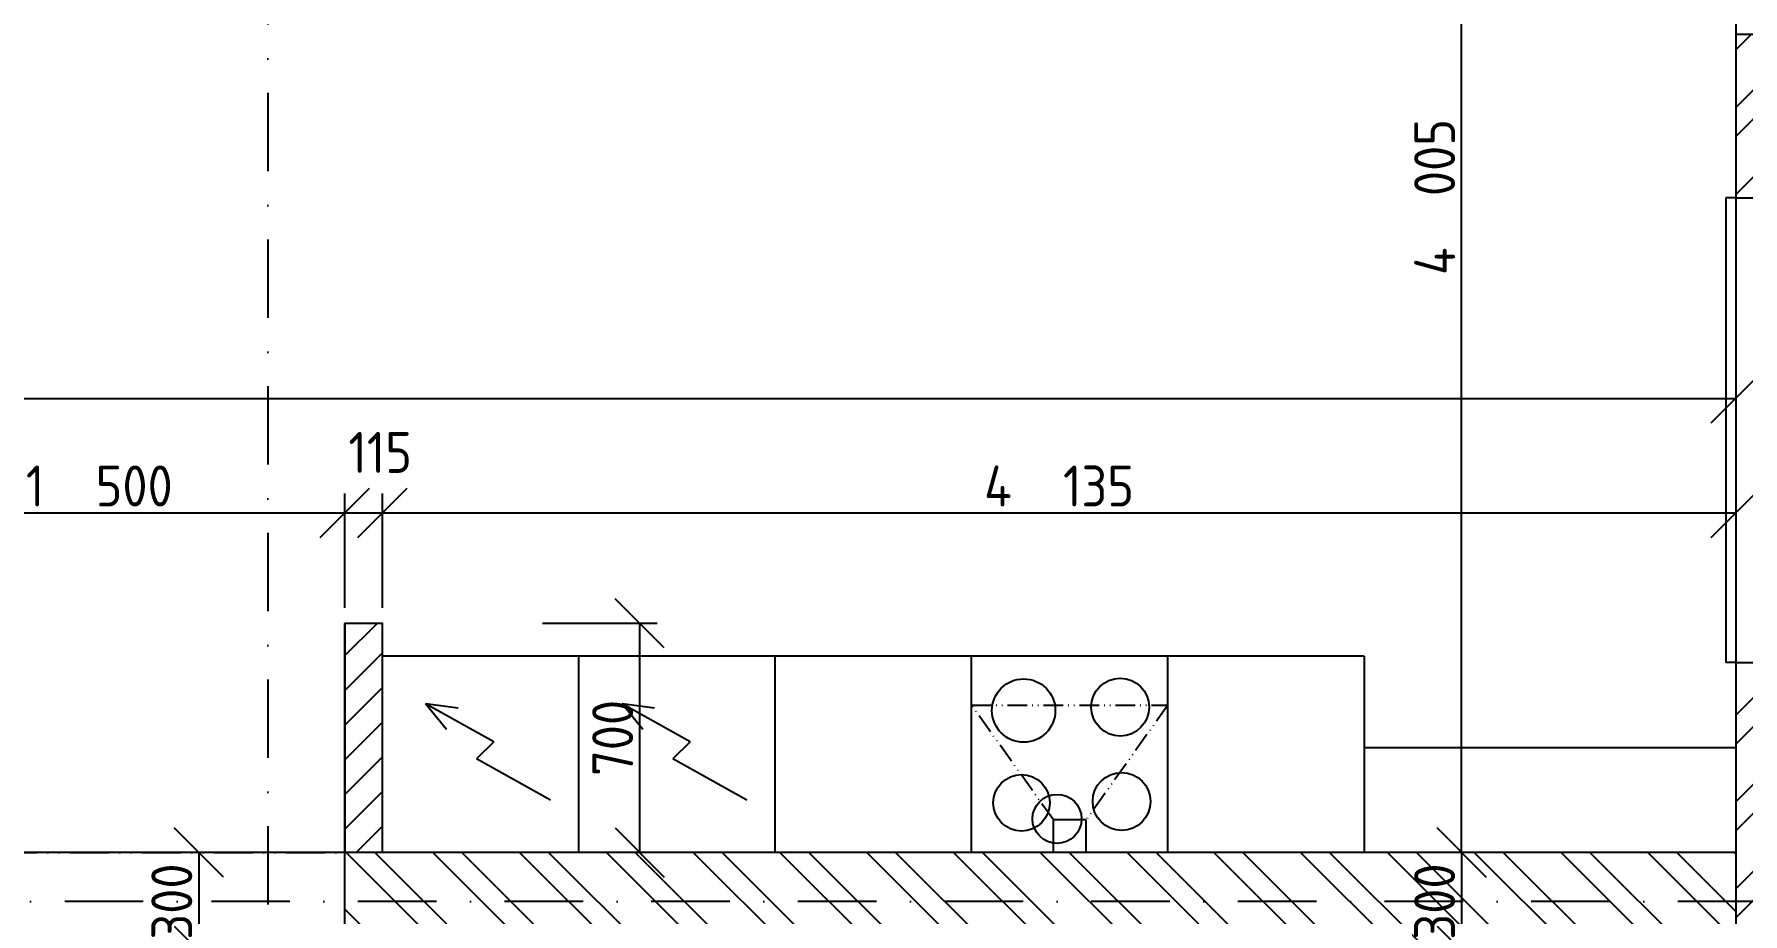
# Model space of a CAD drawing. Extents: x 4511820 to 5180432, y -1526536 to -944957.
# Drawn here: x 5104033 to 5109254, y -1043076 to -1040388 of the extents above; entities that cross this region are included whole.
import ezdxf

# ---------------------------------------------------------------- set-up
doc = ezdxf.new("R2010")
doc.units = 0
doc.header["$MEASUREMENT"] = 0
for name, pattern in [('ACAD_ISO03W100', [30, 12, -18]), ('ACAD_ISO12W100', [22, 12, -3, 0.5, -3, 0.5, -3]), ('BODKOCIARKOVANA_3', [5.6, 3, -1.3, 0, -1.3])]:
    doc.linetypes.add(name, pattern=pattern)
doc.layers.get('0').update_dxf_attribs({"linetype": 'CONTINUOUS'})
doc.layers.get('Defpoints').update_dxf_attribs({"color": 61, "linetype": 'CONTINUOUS'})
for name, color, linetype in [('KÓTY', 4, 'CONTINUOUS'), ('MÚRY', 1, 'CONTINUOUS'), ('osi', 253, 'CONTINUOUS'), ('Plochy', 41, 'CONTINUOUS'), ('TENKÁ', 7, 'CONTINUOUS'), ('ZARIADENIE1', 145, 'CONTINUOUS'), ('zz-vetr', 52, 'CONTINUOUS'), ('ŠRAFY', 82, 'CONTINUOUS')]:
    doc.layers.add(name, color=color, linetype=linetype)
doc.styles.add('STYLE1', font='isocp.shx')
doc.dimstyles.new('STANDARD-50', dxfattribs={"dimtxt": 125, "dimasz": 150, "dimexe": 10, "dimexo": 200, "dimgap": 20, "dimtad": 1, "dimdsep": 46, "dimlunit": 6, "dimtxsty": 'STYLE1', "dimblk1": 'OBLIQUE', "dimblk2": 'OBLIQUE', "dimsah": 1, "dimcen": 2.5, "dimse1": 1, "dimse2": 1, "dimadec": 0, "dimazin": 0, "dimtfac": 1, "dimtmove": 1, "dimatfit": 3, "dimldrblk": 'OBLIQUE', "dimfxl": 1, "dimtolj": 1, "dimtzin": 0, "dimarcsym": 0})
pattern_1 = [(45, (584112, 91563.12), (-132.5825215, 132.5825215), []), (45, (584200.39, 91563.12), (-132.5825215, 132.5825215), [])]

# ---------------------------------------------------------------- blocks, each defined once
blk = doc.blocks.new('_OBLIQUE')
at = {"color": 0, "linetype": 'ByBlock'}
blk.add_line((-0.5, -0.5), (0.5, 0.5), dxfattribs=at)
blk = doc.blocks.new('*D12759')
at = {"layer": 'Defpoints', "color": 0}
for p in [(5109232.5, -1042308.2), (5111636, -1042308.2), (5109232.5, -1043808.2)]:
    blk.add_point(p, dxfattribs=at)
at = {"layer": 'KÓTY', "color": 0, "lineweight": -2}
blk.add_line((5111636, -1043808.2), (5111636, -1042308.2), dxfattribs=at)
at = {"layer": 'KÓTY', "color": 0, "linetype": 'ByBlock', "lineweight": -2, "xscale": 150, "yscale": 150, "zscale": 150}
for p, rotation in [((5111636, -1042308.2), 90), ((5111636, -1043808.2), 270)]:
    blk.add_blockref('_OBLIQUE', p, dxfattribs=dict(at, rotation=rotation))
at = {"layer": 'KÓTY', "color": 0, "insert": (5111553.5, -1043058.2), "char_height": 125, "attachment_point": 5, "rotation": 90, "style": 'STYLE1'}
blk.add_mtext('\\A1;1ﾠ500', dxfattribs=at)
blk = doc.blocks.new('*D19782')
at = {"layer": 'Defpoints', "color": 0}
for p in [(5108395, -1038883.2), (5108395, -1038883.2), (5108395, -1042888.2)]:
    blk.add_point(p, dxfattribs=at)
at = {"layer": 'KÓTY', "color": 0, "lineweight": -2}
blk.add_line((5108395, -1042888.2), (5108395, -1038883.2), dxfattribs=at)
at = {"layer": 'KÓTY', "color": 0, "linetype": 'ByBlock', "lineweight": -2, "xscale": 150, "yscale": 150, "zscale": 150}
for p, rotation in [((5108395, -1038883.2), 90), ((5108395, -1042888.2), 270)]:
    blk.add_blockref('_OBLIQUE', p, dxfattribs=dict(at, rotation=rotation))
at = {"layer": 'KÓTY', "color": 0, "insert": (5108312.5, -1040885.7), "char_height": 125, "attachment_point": 5, "rotation": 90, "style": 'STYLE1'}
blk.add_mtext('\\A1;4ﾠ005', dxfattribs=at)
blk = doc.blocks.new('*D19834')
at = {"layer": 'Defpoints', "color": 0}
for p in [(5109232.5, -1041501), (5097622.5, -1042888.2), (5109232.5, -1042888.2)]:
    blk.add_point(p, dxfattribs=at)
at = {"layer": 'KÓTY', "color": 0, "lineweight": -2}
blk.add_line((5097622.5, -1041501), (5109232.5, -1041501), dxfattribs=at)
at = {"layer": 'KÓTY', "color": 0, "linetype": 'ByBlock', "lineweight": -2, "xscale": 150, "yscale": 150, "zscale": 150, "rotation": 180}
blk.add_blockref('_OBLIQUE', (5097622.5, -1041501), dxfattribs=at)
at = {"layer": 'KÓTY', "color": 0, "linetype": 'ByBlock', "lineweight": -2, "xscale": 150, "yscale": 150, "zscale": 150}
blk.add_blockref('_OBLIQUE', (5109232.5, -1041501), dxfattribs=at)
at = {"layer": 'KÓTY', "color": 0, "insert": (5103427.5, -1041418.5), "char_height": 125, "attachment_point": 5, "style": 'STYLE1'}
blk.add_mtext('\\A1;11ﾠ610', dxfattribs=at)
blk = doc.blocks.new('*D19838')
at = {"layer": 'Defpoints', "color": 0}
for p in [(5105097.5, -1041851), (5104982.5, -1042188.2), (5105097.5, -1042188.2)]:
    blk.add_point(p, dxfattribs=at)
at = {"layer": 'KÓTY', "color": 0, "lineweight": -2}
blk.add_line((5104982.5, -1041851), (5105097.5, -1041851), dxfattribs=at)
at = {"layer": 'KÓTY', "color": 0, "linetype": 'ByBlock', "lineweight": -2, "xscale": 150, "yscale": 150, "zscale": 150, "rotation": 180}
blk.add_blockref('_OBLIQUE', (5104982.5, -1041851), dxfattribs=at)
at = {"layer": 'KÓTY', "color": 0, "linetype": 'ByBlock', "lineweight": -2, "xscale": 150, "yscale": 150, "zscale": 150}
blk.add_blockref('_OBLIQUE', (5105097.5, -1041851), dxfattribs=at)
at = {"layer": 'KÓTY', "color": 0, "insert": (5105090.8, -1041666), "char_height": 125, "attachment_point": 5, "style": 'STYLE1'}
blk.add_mtext('\\A1;115', dxfattribs=at)
blk = doc.blocks.new('*D19839')
at = {"layer": 'Defpoints', "color": 0}
for p in [(5109232.5, -1041851), (5105097.5, -1042188.2), (5109232.5, -1042308.2)]:
    blk.add_point(p, dxfattribs=at)
at = {"layer": 'KÓTY', "color": 0, "lineweight": -2}
blk.add_line((5105097.5, -1041851), (5109232.5, -1041851), dxfattribs=at)
at = {"layer": 'KÓTY', "color": 0, "linetype": 'ByBlock', "lineweight": -2, "xscale": 150, "yscale": 150, "zscale": 150, "rotation": 180}
blk.add_blockref('_OBLIQUE', (5105097.5, -1041851), dxfattribs=at)
at = {"layer": 'KÓTY', "color": 0, "linetype": 'ByBlock', "lineweight": -2, "xscale": 150, "yscale": 150, "zscale": 150}
blk.add_blockref('_OBLIQUE', (5109232.5, -1041851), dxfattribs=at)
at = {"layer": 'KÓTY', "color": 0, "insert": (5107165, -1041768.5), "char_height": 125, "attachment_point": 5, "style": 'STYLE1'}
blk.add_mtext('\\A1;4ﾠ135', dxfattribs=at)
blk = doc.blocks.new('*D19841')
at = {"layer": 'Defpoints', "color": 0}
for p in [(5104982.5, -1041851), (5103482.5, -1042888.2), (5104982.5, -1042888.2)]:
    blk.add_point(p, dxfattribs=at)
at = {"layer": 'KÓTY', "color": 0, "lineweight": -2}
blk.add_line((5103482.5, -1041851), (5104982.5, -1041851), dxfattribs=at)
at = {"layer": 'KÓTY', "color": 0, "linetype": 'ByBlock', "lineweight": -2, "xscale": 150, "yscale": 150, "zscale": 150, "rotation": 180}
blk.add_blockref('_OBLIQUE', (5103482.5, -1041851), dxfattribs=at)
at = {"layer": 'KÓTY', "color": 0, "linetype": 'ByBlock', "lineweight": -2, "xscale": 150, "yscale": 150, "zscale": 150}
blk.add_blockref('_OBLIQUE', (5104982.5, -1041851), dxfattribs=at)
at = {"layer": 'KÓTY', "color": 0, "insert": (5104232.5, -1041768.5), "char_height": 125, "attachment_point": 5, "style": 'STYLE1'}
blk.add_mtext('\\A1;1ﾠ500', dxfattribs=at)
blk = doc.blocks.new('*D19870')
at = {"layer": 'Defpoints', "color": 0}
for p in [(5109232.5, -1042888.2), (5108395, -1043188.2), (5109232.5, -1043188.2)]:
    blk.add_point(p, dxfattribs=at)
at = {"layer": 'KÓTY', "color": 0, "lineweight": -2}
blk.add_line((5108395, -1042888.2), (5108395, -1043188.2), dxfattribs=at)
at = {"layer": 'KÓTY', "color": 0, "linetype": 'ByBlock', "lineweight": -2, "xscale": 150, "yscale": 150, "zscale": 150}
for p, rotation in [((5108395, -1042888.2), 90), ((5108395, -1043188.2), 270)]:
    blk.add_blockref('_OBLIQUE', p, dxfattribs=dict(at, rotation=rotation))
at = {"layer": 'KÓTY', "color": 0, "insert": (5108312.5, -1043038.2), "char_height": 125, "attachment_point": 5, "rotation": 90, "style": 'STYLE1'}
blk.add_mtext('\\A1;300', dxfattribs=at)
blk = doc.blocks.new('*D19883')
at = {"layer": 'Defpoints', "color": 0}
for p in [(5104982.5, -1042888.2), (5104536.5, -1043188.2), (5104982.5, -1043188.2)]:
    blk.add_point(p, dxfattribs=at)
at = {"layer": 'KÓTY', "color": 0, "lineweight": -2}
blk.add_line((5104536.5, -1042888.2), (5104536.5, -1043188.2), dxfattribs=at)
at = {"layer": 'KÓTY', "color": 0, "linetype": 'ByBlock', "lineweight": -2, "xscale": 150, "yscale": 150, "zscale": 150}
for p, rotation in [((5104536.5, -1042888.2), 90), ((5104536.5, -1043188.2), 270)]:
    blk.add_blockref('_OBLIQUE', p, dxfattribs=dict(at, rotation=rotation))
at = {"layer": 'KÓTY', "color": 0, "insert": (5104454, -1043038.2), "char_height": 125, "attachment_point": 5, "rotation": 90, "style": 'STYLE1'}
blk.add_mtext('\\A1;300', dxfattribs=at)
blk = doc.blocks.new('*D19884')
at = {"layer": 'Defpoints', "color": 0}
for p in [(5105366.5, -1042188.2), (5105366.5, -1042888.2), (5105883.5, -1042888.2)]:
    blk.add_point(p, dxfattribs=at)
at = {"layer": 'KÓTY', "color": 0, "lineweight": -2}
blk.add_line((5105883.5, -1042188.2), (5105883.5, -1042888.2), dxfattribs=at)
at = {"layer": 'KÓTY', "color": 0, "linetype": 'ByBlock', "lineweight": -2, "xscale": 150, "yscale": 150, "zscale": 150}
for p, rotation in [((5105883.5, -1042188.2), 90), ((5105883.5, -1042888.2), 270)]:
    blk.add_blockref('_OBLIQUE', p, dxfattribs=dict(at, rotation=rotation))
at = {"layer": 'KÓTY', "color": 0, "insert": (5105801, -1042538.2), "char_height": 125, "attachment_point": 5, "rotation": 90, "style": 'STYLE1'}
blk.add_mtext('\\A1;700', dxfattribs=at)

msp = doc.modelspace()

# ---------------------------------------------------------------- hatches: boundary and pattern name
at = {"layer": 'ŠRAFY'}
h = msp.add_hatch(dxfattribs=at)
h.set_pattern_fill('ANSI32', color=256, scale=500)
h.set_pattern_definition(pattern_1)
h.paths.add_polyline_path([(5109542.5, -1040388.172), (5109232.5, -1040388.172), (5109232.5, -1040888.172), (5109542.5, -1040888.172), (5109612.5, -1040888.172), (5109612.5, -1040388.172)])
at = {"layer": 'ŠRAFY', "ltscale": 0.25}
h = msp.add_hatch(dxfattribs=at)
h.set_pattern_fill('ANSI31', color=256, scale=600, style=0)
h.set_pattern_definition([(45, (515270.5, 400718.02), (-53.0330086, 53.0330086), [])])
h.paths.add_polyline_path([(5104982.5, -1042888.172), (5105097.5, -1042888.172), (5105097.5, -1042188.172), (5104982.5, -1042188.172)])
at = {"layer": 'ŠRAFY'}
h = msp.add_hatch(dxfattribs=at)
h.set_pattern_fill('ANSI32', color=256, scale=500)
h.set_pattern_definition(pattern_1)
h.paths.add_polyline_path([(5109232.5, -1042888.172), (5109232.5, -1043188.172), (5109232.5, -1043808.172), (5109542.5, -1043808.172), (5109612.5, -1043808.172), (5109612.5, -1042308.172), (5109542.5, -1042308.172), (5109232.5, -1042308.172), (5109232.5, -1042568.172)])
h = msp.add_hatch(dxfattribs=at)
h.set_pattern_fill('ANSI32', color=256, scale=500, angle=90)
h.set_pattern_definition([(135, (584112, 91563.12), (-132.5825215, -132.5825215), []), (135, (584112, 91651.5), (-132.5825215, -132.5825215), [])])
h.paths.add_polyline_path([(5104982.5, -1043188.172), (5105097.5, -1043188.172), (5109232.5, -1043188.172), (5109232.5, -1042888.172), (5105097.5, -1042888.172), (5104982.5, -1042888.172)])

# ---------------------------------------------------------------- linework, layer by layer
at = {"layer": 'KÓTY', "ltscale": 25}
for p, q in [((5104982.5, -1042141), (5104982.5, -1041791)), ((5105097.5, -1042141), (5105097.5, -1041791)), ((5105936.903, -1042188.172), (5105586.903, -1042188.172))]:
    msp.add_line(p, q, dxfattribs=at)
at = {"layer": 'MÚRY'}
for p, q in [((5109232.5, -1040388.172), (5109232.5, -1040888.172)), ((5109232.5, -1040388.172), (5109772.5, -1040388.172)), ((5109232.5, -1040888.172), (5109772.5, -1040888.172)), ((5104982.5, -1043188.172), (5104982.5, -1042188.172)), ((5105097.5, -1042188.172), (5104982.5, -1042188.172)), ((5105097.5, -1042888.172), (5105097.5, -1042188.172)), ((5109232.5, -1042308.172), (5109232.5, -1042888.172)), ((5109232.5, -1042308.172), (5109772.5, -1042308.172)), ((5109232.5, -1042888.172), (5105097.5, -1042888.172))]:
    msp.add_line(p, q, dxfattribs=at)
at = {"layer": 'osi', "linetype": 'BODKOCIARKOVANA_3', "ltscale": 80}
for p, q in [((5104747.5, -1022195.078), (5104747.5, -1054122.98)), ((5157242.5, -1043038.172), (5093572.5, -1043038.172))]:
    msp.add_line(p, q, dxfattribs=at)
at = {"layer": 'Plochy'}
for points in [[(5097622.5, -1036768.172), (5107232.5, -1036768.172), (5107232.5, -1038768.172), (5105482.5, -1038768.172), (5105482.5, -1038883.172), (5109232.5, -1038883.172), (5109232.5, -1042888.172), (5105097.5, -1042888.172), (5105097.5, -1042188.172), (5104982.5, -1042188.172), (5104982.5, -1042888.172), (5101562.5, -1042888.172), (5101562.5, -1042373.172), (5100447.5, -1042373.172), (5100447.5, -1042888.172), (5097622.5, -1042888.172)], [(5104982.5, -1047298.172), (5104982.5, -1042888.172), (5103482.5, -1042888.172), (5103482.5, -1046303.172), (5102347.5, -1046303.172), (5102347.5, -1047298.172)]]:
    msp.add_lwpolyline(points, close=True, dxfattribs=at)
at = {"layer": 'TENKÁ', "ltscale": 0.25}
for p, q in [((5109202.5, -1040888.172), (5109202.5, -1042308.172)), ((5109232.5, -1040888.172), (5109202.5, -1040888.172)), ((5109232.5, -1042308.172), (5109202.5, -1042308.172))]:
    msp.add_line(p, q, dxfattribs=at)
at = {"layer": 'TENKÁ', "linetype": 'ACAD_ISO03W100', "ltscale": 8}
msp.add_line((5109232.5, -1040888.172), (5109232.5, -1042308.172), dxfattribs=at)
at = {"layer": 'TENKÁ', "linetype": 'ACAD_ISO12W100', "ltscale": 10}
msp.add_line((5103482.5, -1042888.172), (5104982.5, -1042888.172), dxfattribs=at)
at = {"layer": 'TENKÁ'}
for p, q in [((5105097.5, -1042888.172), (5104982.5, -1042888.172)), ((5109232.5, -1042888.172), (5109232.5, -1043188.172))]:
    msp.add_line(p, q, dxfattribs=at)
at = {"layer": 'ZARIADENIE1', "color": 8, "ltscale": 0.25}
for p, q in [((5108097.5, -1042288.172), (5105097.5, -1042288.172)), ((5105697.5, -1042888.172), (5105697.5, -1042288.172)), ((5106297.5, -1042888.172), (5106297.5, -1042288.172)), ((5106897.5, -1042888.172), (5106897.5, -1042288.172)), ((5106897.5, -1042888.172), (5106897.5, -1042288.172)), ((5107497.5, -1042888.172), (5107497.5, -1042288.172)), ((5107497.5, -1042888.172), (5107497.5, -1042288.172)), ((5108097.5, -1042288.172), (5108097.5, -1042888.172)), ((5109232.5, -1042568.172), (5108097.5, -1042568.172)), ((5107247.5, -1042788.172), (5107147.5, -1042788.172)), ((5107147.5, -1042888.172), (5107147.5, -1042788.172)), ((5107247.5, -1042888.172), (5107247.5, -1042788.172))]:
    msp.add_line(p, q, dxfattribs=at)
at = {"layer": 'ZARIADENIE1', "color": 8}
for p, q in [((5105328.839, -1042447.432), (5105229.582, -1042434.548)), ((5105292.86, -1042512.097), (5105229.582, -1042434.548)), ((5105437.557, -1042550.264), (5105229.582, -1042434.548)), ((5105928.839, -1042447.432), (5105829.582, -1042434.548)), ((5105892.86, -1042512.097), (5105829.582, -1042434.548)), ((5106037.557, -1042550.264), (5105829.582, -1042434.548)), ((5105437.557, -1042550.264), (5105384.686, -1042602.097)), ((5106037.557, -1042550.264), (5105984.686, -1042602.097)), ((5105611.012, -1042728.024), (5105384.686, -1042602.097)), ((5106211.012, -1042728.024), (5105984.686, -1042602.097))]:
    msp.add_line(p, q, dxfattribs=at)
at = {"layer": 'ZARIADENIE1', "color": 8, "linetype": 'ACAD_ISO12W100', "ltscale": 5}
for p, q in [((5107147.5, -1042788.172), (5106897.5, -1042438.172)), ((5106897.5, -1042438.172), (5107497.5, -1042438.172)), ((5107497.5, -1042438.172), (5107247.5, -1042788.172))]:
    msp.add_line(p, q, dxfattribs=at)
at = {"layer": 'ZARIADENIE1', "color": 8, "ltscale": 0.25}
for centre, radius in [((5107056.697, -1042454.618), 96.805), ((5107351.656, -1042444.096), 88.387), ((5107050.376, -1042736.615), 86.283), ((5107356.051, -1042732.406), 88.387)]:
    msp.add_circle(centre, radius, dxfattribs=at)
at = {"layer": 'zz-vetr'}
msp.add_circle((5107158.759, -1042785.672), 75, dxfattribs=at)

# ---------------------------------------------------------------- dimensions: what is measured, and where the dimension line sits
at = {"layer": 'KÓTY'}
for base, p1, p2, picture, middle in [((5108395, -1038883.172), (5108395, -1042888.172), (5108395, -1038883.172), '*D19782', (5108312.457, -1040885.672)), ((5105883.5, -1042888.172), (5105366.5, -1042188.172), (5105366.5, -1042888.172), '*D19884', (5105801, -1042538.172)), ((5111636, -1042308.172), (5109232.5, -1043808.172), (5109232.5, -1042308.172), '*D12759', (5111553.457, -1043058.172)), ((5104536.5, -1043188.172), (5104982.5, -1042888.172), (5104982.5, -1043188.172), '*D19883', (5104454, -1043038.172)), ((5108395, -1043188.172), (5109232.5, -1042888.172), (5109232.5, -1043188.172), '*D19870', (5108312.5, -1043038.172))]:
    dim = msp.add_linear_dim(base=base, p1=p1, p2=p2, angle=90, dimstyle='STANDARD-50', dxfattribs=at)
    dim.commit()
    dim.dimension.update_dxf_attribs({"geometry": picture, "text_midpoint": middle})
for base, p1, p2, picture, middle in [((5109232.5, -1041501), (5097622.5, -1042888.172), (5109232.5, -1042888.172), '*D19834', (5103427.5, -1041418.457)), ((5105097.5, -1041851), (5104982.5, -1042188.172), (5105097.5, -1042188.172), '*D19838', (5105090.75, -1041666)), ((5104982.5, -1041851), (5103482.5, -1042888.172), (5104982.5, -1042888.172), '*D19841', (5104232.5, -1041768.457)), ((5109232.5, -1041851), (5105097.5, -1042188.172), (5109232.5, -1042308.172), '*D19839', (5107165, -1041768.457))]:
    dim = msp.add_linear_dim(base=base, p1=p1, p2=p2, dimstyle='STANDARD-50', dxfattribs=at)
    dim.commit()
    dim.dimension.update_dxf_attribs({"geometry": picture, "text_midpoint": middle})

doc.saveas('drawing.dxf')
